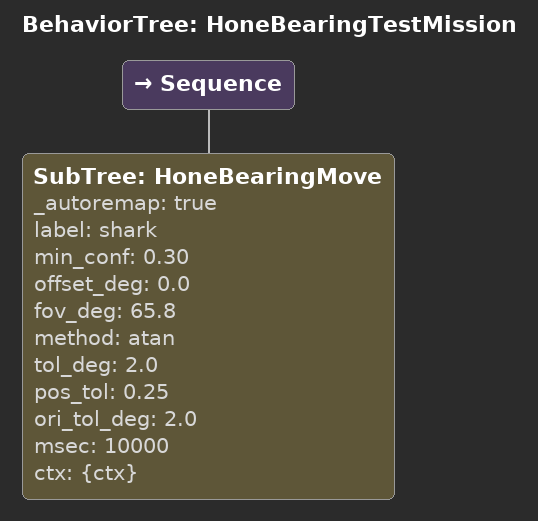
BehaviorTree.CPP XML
<root BTCPP_format="4" main_tree_to_execute="HoneBearingTestMission">
  <BehaviorTree ID="HoneBearingTestMission">
    <Sequence>
      <SubTree ID="HoneBearingMove" _autoremap="true"
               label="shark"
               min_conf="0.30"
               offset_deg="0.0"
               fov_deg="65.8"
               method="atan"
               tol_deg="2.0"
               pos_tol="0.25"
               ori_tol_deg="2.0"
               msec="10000"
               ctx="{ctx}" />
    </Sequence>
  </BehaviorTree>
</root>
